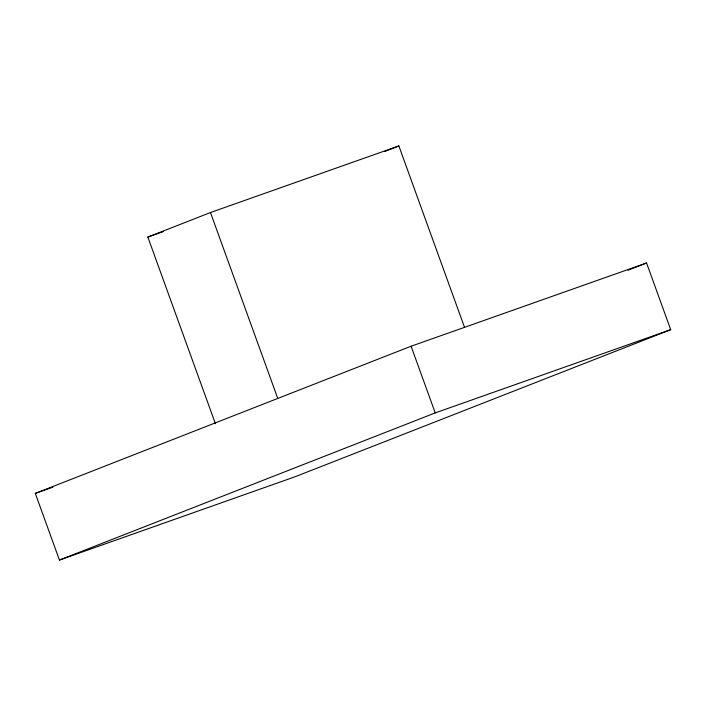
<?xml version="1.0" encoding="UTF-8"?>
<svg xmlns="http://www.w3.org/2000/svg" width="706" height="706" viewBox="0 0 706 706"><rect width="100%" height="100%" fill="white"/><g stroke="black" fill="none" stroke-linecap="round" stroke-linejoin="round"><path stroke-width="1.06" d="M215.427 423.75L147.845 237.066L210.476 212.532L398.864 145.939L464.566 327.443M384.488 151.569L398.864 145.939M35.3 493.388L411.086 346.231L646.564 262.985L670.7 329.658L294.914 476.815L59.436 560.061L35.3 493.388L52.932 487.158M628.084 270.221L646.564 262.985M59.436 560.061L435.223 412.904L670.7 329.658M147.845 237.066L163.368 231.577M411.086 346.231L435.223 412.904M210.476 212.532L277.679 398.184"/></g></svg>
